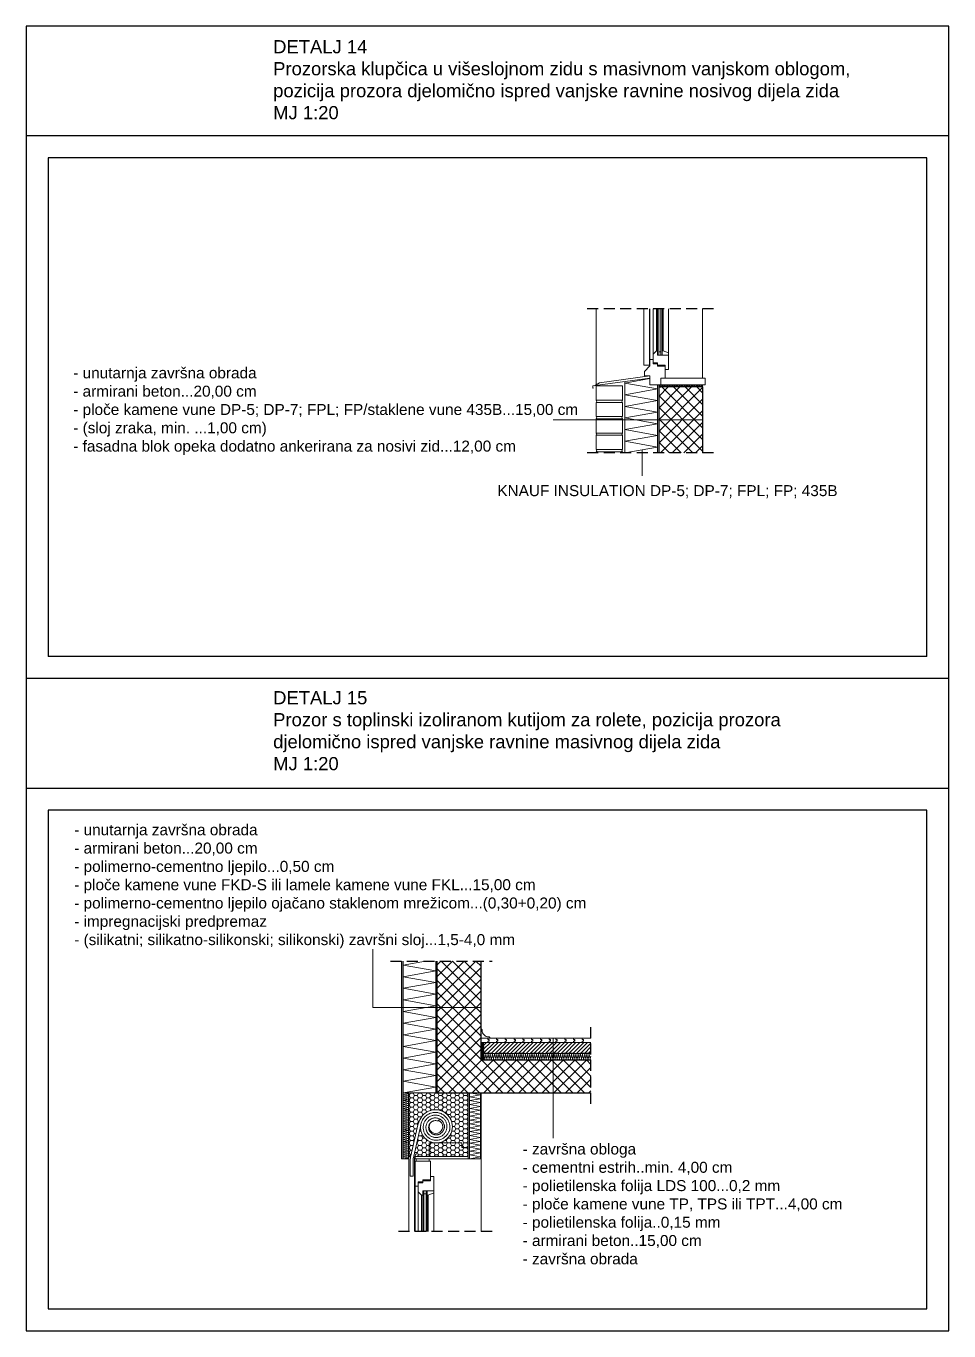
# Model space of a CAD drawing. Header units: inches. Extents: x 2845 to 78208, y 637 to 2211.
# Drawn here: x 5599.8 to 5809.8, y 637.2 to 934.2 of the extents above; entities that cross this region are included whole.
import ezdxf

# ---------------------------------------------------------------- set-up
doc = ezdxf.new("R2010")
doc.units = ezdxf.units.IN
doc.header["$MEASUREMENT"] = 0
doc.linetypes.add('DASHED', pattern=[0.75, 0.5, -0.25])
doc.layers.add('slojevi', color=150, linetype='Continuous')
doc.layers.add('t-Prozor', color=254, linetype='Continuous')
doc.styles.get("Standard").update_dxf_attribs({"font": 'arial.ttf'})
pattern_1 = [(0, (5600.04213, 879.1401), (0.9375, 0.5412659), [0.625, -1.25]), (120, (5600.04213, 879.1401), (-0.9375, 0.5412659), [0.625, -1.25]), (60, (5600.04213, 879.1401), (2e-16, 1.0825318), [-1.25, 0.625])]

msp = doc.modelspace()

# ---------------------------------------------------------------- hatches: boundary and pattern name
at = {"lineweight": 0}
h = msp.add_hatch(dxfattribs=at)
h.set_pattern_fill('HONEY', color=30, scale=1.5)
h.set_pattern_definition([(0, (2779.52118, 433.65218), (0.28125, 0.162379763), [0.1875, -0.375]), (120, (2779.52118, 433.65218), (-0.28125, 0.162379763), [0.1875, -0.375]), (60, (2779.52118, 433.65218), (6e-17, 0.324759526), [-0.375, 0.1875])])
h.paths.add_polyline_path([(5753.74, 852.54), (5744.24, 852.54), (5743.74, 852.54), (5743.74, 852.04), (5753.74, 852.04)])
h = msp.add_hatch(dxfattribs=at)
h.set_pattern_fill('ANSI37', color=256, scale=15)
h.set_pattern_definition([(45, (5648.3993, 979.9136), (-1.325825, 1.325825), []), (135, (5648.3993, 979.9136), (-1.325825, -1.325825), [])])
h.paths.add_polyline_path([(5753.74, 852.04), (5743.74, 852.04), (5743.74, 837.04), (5753.74, 837.04)])
h = msp.add_hatch(dxfattribs=at)
h.set_pattern_fill('ANSI37', color=256, scale=15)
h.set_pattern_definition([(45, (5600.0421, 879.14), (-1.325825, 1.325825), []), (135, (5600.0421, 879.14), (-1.325825, -1.325825), [])])
h.paths.add_polyline_path([(5703.3, 698.85), (5703.3, 721.35), (5693.3, 721.35), (5693.3, 691.35), (5728.3, 691.35), (5728.3, 698.85)])
h = msp.add_hatch(dxfattribs=at)
h.set_pattern_fill('ANSI31', color=256, scale=5)
h.set_pattern_definition([(45, (5509.72336, 667.9739), (-0.4419417, 0.4419417), [])])
h.paths.add_polyline_path([(5728.3, 700.35), (5728.3, 702.85), (5703.9, 702.85), (5703.9, 700.35)])
h = msp.add_hatch(dxfattribs=at)
h.set_pattern_fill('HONEY', color=256, scale=5)
h.set_pattern_definition(pattern_1)
h.paths.add_polyline_path([(5696.63, 682.62), (5696.55, 682.39), (5696.47, 682.17), (5696.36, 681.96), (5696.25, 681.76), (5696.12, 681.56), (5695.99, 681.37), (5695.84, 681.19), (5695.68, 681.02), (5695.51, 680.87), (5695.33, 680.72), (5695.14, 680.58), (5694.94, 680.46), (5694.74, 680.35), (5694.53, 680.25), (5694.32, 680.17), (5694.1, 680.1), (5693.88, 680.04), (5693.65, 680), (5693.42, 679.98), (5693.21, 679.96), (5698.9, 679.96), (5698.9, 678.96), (5700.4, 678.96), (5700.4, 691.35), (5686.9, 691.35), (5686.9, 676.85), (5687.28, 676.85, -0.008625), (5687.31, 677.02), (5688.74, 683.38), (5688.93, 684.09), (5689.13, 684.7), (5689.35, 685.21), (5689.58, 685.63), (5689.83, 685.98), (5690.07, 686.27), (5690.32, 686.51), (5690.58, 686.72), (5690.83, 686.89), (5691.08, 687.04), (5691.32, 687.17), (5691.57, 687.28), (5691.82, 687.36), (5692.06, 687.43), (5692.31, 687.48), (5692.55, 687.51), (5692.8, 687.52), (5693.05, 687.52), (5693.29, 687.5), (5693.54, 687.47), (5693.78, 687.42), (5694.02, 687.36), (5694.25, 687.28), (5694.48, 687.19), (5694.7, 687.09), (5694.91, 686.97), (5695.11, 686.84), (5695.31, 686.69), (5695.5, 686.54), (5695.67, 686.37), (5695.84, 686.19), (5695.99, 686.01), (5696.13, 685.81), (5696.26, 685.61), (5696.37, 685.39), (5696.48, 685.18), (5696.56, 684.95), (5696.64, 684.73), (5696.69, 684.49), (5696.74, 684.26), (5696.77, 684.02), (5696.78, 683.79), (5696.78, 683.55), (5696.76, 683.31), (5696.73, 683.08), (5696.69, 682.84)])
h = msp.add_hatch(dxfattribs=at)
h.set_pattern_fill('HONEY', color=256, scale=5)
h.set_pattern_definition(pattern_1)
h.paths.add_polyline_path([(5691.53, 679.96), (5692.98, 679.96), (5692.74, 679.98), (5692.52, 680.01), (5692.29, 680.05), (5692.07, 680.11), (5691.86, 680.18), (5691.65, 680.26), (5691.45, 680.36), (5691.25, 680.47), (5691.06, 680.59), (5690.88, 680.72), (5690.71, 680.87), (5690.55, 681.02), (5690.4, 681.18), (5690.26, 681.36), (5690.13, 681.54), (5690.01, 681.72), (5689.9, 681.92), (5689.81, 682.12), (5689.73, 682.32), (5689.66, 682.53), (5689.61, 682.75), (5689.57, 682.96), (5689.54, 683.18), (5689.53, 683.4), (5689.53, 683.61), (5689.55, 683.83), (5689.57, 684.03), (5687.98, 676.95, 0.004833), (5687.96, 676.85), (5688.31, 676.85), (5691.53, 676.85)])
h = msp.add_hatch(dxfattribs=at)
h.set_pattern_fill('HONEY', color=256, scale=5)
h.set_pattern_definition(pattern_1)
h.paths.add_polyline_path([(5693.21, 679.96), (5693.08, 679.96), (5692.98, 679.96), (5691.53, 679.96), (5691.53, 676.85), (5700.4, 676.85), (5700.4, 678.96), (5698.9, 678.96), (5698.9, 679.96)])

# ---------------------------------------------------------------- linework, layer by layer
for p, q in [((5599.77, 934.18), (5599.77, 637.18)), ((5809.77, 934.18), (5599.77, 934.18)), ((5809.77, 637.18), (5809.77, 934.18)), ((5809.77, 909.18), (5599.77, 909.18)), ((5604.77, 904.18), (5604.77, 790.68)), ((5804.77, 904.18), (5604.77, 904.18)), ((5804.77, 790.68), (5804.77, 904.18)), ((5753.74, 852.54), (5753.74, 852.54)), ((5753.74, 852.04), (5753.74, 852.54)), ((5804.77, 790.68), (5604.77, 790.68)), ((5809.77, 785.68), (5599.77, 785.68)), ((5809.77, 760.68), (5599.77, 760.68)), ((5804.77, 755.68), (5604.77, 755.68)), ((5604.77, 755.68), (5604.77, 642.18)), ((5804.77, 642.18), (5804.77, 755.68)), ((5703.3, 702.85), (5703.3, 703.85)), ((5703.9, 699.85), (5703.9, 702.85)), ((5604.77, 642.18), (5804.77, 642.18)), ((5599.77, 637.18), (5809.77, 637.18))]:
    msp.add_line(p, q)
at = {"linetype": 'DASHED', "ltscale": 5}
for p, q in [((5756.24, 869.84), (5726.99, 869.84)), ((5756.24, 837.04), (5726.99, 837.04)), ((5682.7, 721.35), (5705.8, 721.35)), ((5728.3, 688.85), (5728.3, 706.35)), ((5705.8, 659.84), (5684.4, 659.84))]:
    msp.add_line(p, q, dxfattribs=at)
at = {"lineweight": 0}
for p, q in [((5729.49, 852.54), (5729.49, 869.84)), ((5740.37, 857), (5740.37, 869.84)), ((5740.37, 857), (5740.37, 869.84)), ((5741.62, 857), (5741.62, 869.84)), ((5741.62, 857), (5741.62, 869.84)), ((5741.74, 858.29), (5741.74, 869.84)), ((5742.49, 858.29), (5742.49, 869.84)), ((5743.24, 860.29), (5743.24, 869.84)), ((5743.49, 860.29), (5743.49, 869.84)), ((5743.74, 860.04), (5743.74, 869.84)), ((5744.24, 860.04), (5744.24, 869.84)), ((5744.49, 860.29), (5744.49, 869.84)), ((5744.74, 860.29), (5744.74, 869.84)), ((5745.99, 856.04), (5745.99, 869.84)), ((5745.99, 856.04), (5745.99, 869.84)), ((5753.74, 854.04), (5753.74, 869.84)), ((5743.24, 860.29), (5742.49, 859.54)), ((5743.49, 860.29), (5743.24, 860.29)), ((5743.49, 859.29), (5743.49, 860.29)), ((5745.99, 859.29), (5743.49, 859.29)), ((5744.24, 860.04), (5743.74, 860.04)), ((5743.74, 859.29), (5743.74, 860.04)), ((5744.24, 859.29), (5744.24, 860.04)), ((5744.49, 860.29), (5744.74, 860.29)), ((5744.49, 859.29), (5744.49, 860.29)), ((5744.74, 860.29), (5745.99, 859.79)), ((5741.62, 857), (5740.37, 857)), ((5741.62, 857), (5740.37, 857)), ((5740.49, 855.54), (5741.74, 856.88)), ((5740.49, 855.54), (5741.74, 856.88)), ((5740.49, 855.54), (5740.49, 854.54)), ((5740.49, 855.54), (5740.49, 854.54)), ((5741.74, 856.88), (5741.74, 858.29)), ((5741.74, 858.29), (5742.49, 858.29)), ((5742.49, 858.29), (5742.49, 857.29)), ((5742.49, 857.54), (5743.49, 857.54)), ((5742.49, 857.29), (5743.49, 857.29)), ((5743.49, 857.54), (5743.49, 856.79)), ((5743.49, 857.54), (5743.49, 856.79)), ((5743.49, 857.04), (5745.24, 857.04)), ((5743.49, 857.04), (5745.24, 857.04)), ((5743.49, 856.79), (5745.24, 856.79)), ((5743.49, 856.79), (5745.24, 856.79)), ((5745.24, 854.04), (5745.24, 857.04)), ((5745.24, 854.04), (5745.24, 857.04)), ((5745.24, 856.04), (5745.99, 856.04)), ((5745.24, 856.04), (5745.99, 856.04)), ((5728.75, 852.27), (5741.74, 854.04)), ((5730.24, 852.98), (5729.11, 852.32)), ((5730.24, 852.98), (5741.74, 854.54)), ((5744.24, 852.54), (5741.74, 852.54)), ((5743.74, 852.04), (5743.74, 852.54)), ((5728.75, 852.27), (5728.75, 851.77)), ((5728.75, 851.77), (5728.85, 851.77)), ((5728.85, 851.77), (5728.85, 851.87)), ((5729.49, 852.29), (5729.49, 852.37)), ((5753.74, 844.54), (5719.75, 844.54)), ((5739.99, 837.71), (5739.99, 831.78)), ((5729.49, 837.29), (5735.49, 837.29)), ((5729.49, 837.29), (5729.49, 837.04)), ((5735.49, 837.29), (5735.49, 837.04)), ((5678.67, 710.78), (5678.67, 724.1)), ((5685.2, 721.35), (5685.2, 691.35)), ((5685.3, 721.35), (5685.3, 691.35)), ((5703.3, 710.78), (5678.67, 710.78)), ((5703.3, 703.85), (5718.82, 703.85)), ((5728.3, 702.85), (5703.3, 702.85)), ((5703.3, 702.85), (5728.3, 702.85)), ((5728.3, 702.85), (5704.3, 702.85)), ((5704.82, 703.85), (5704.82, 703.5)), ((5704.82, 703.5), (5705.12, 703.5)), ((5704.82, 703.15), (5704.82, 702.85)), ((5704.82, 703.15), (5705.12, 703.15)), ((5705.07, 703.15), (5705.07, 703.5)), ((5705.12, 703.15), (5705.12, 703.5)), ((5706.82, 703.85), (5706.82, 703.5)), ((5706.82, 703.5), (5707.12, 703.5)), ((5706.82, 703.15), (5707.12, 703.15)), ((5706.82, 703.15), (5706.82, 702.85)), ((5707.07, 703.15), (5707.07, 703.5)), ((5707.12, 703.15), (5707.12, 703.5)), ((5708.82, 703.85), (5708.82, 703.5)), ((5708.82, 703.5), (5709.12, 703.5)), ((5708.82, 703.15), (5709.12, 703.15)), ((5708.82, 703.15), (5708.82, 702.85)), ((5709.07, 703.15), (5709.07, 703.5)), ((5709.12, 703.15), (5709.12, 703.5)), ((5710.82, 703.85), (5710.82, 703.5)), ((5710.82, 703.5), (5711.12, 703.5)), ((5710.82, 703.15), (5710.82, 702.85)), ((5710.82, 703.15), (5711.12, 703.15)), ((5711.07, 703.15), (5711.07, 703.5)), ((5711.12, 703.15), (5711.12, 703.5)), ((5712.82, 703.85), (5712.82, 703.5)), ((5712.82, 703.5), (5713.12, 703.5)), ((5712.82, 703.15), (5713.12, 703.15)), ((5712.82, 703.15), (5712.82, 702.85)), ((5713.07, 703.15), (5713.07, 703.5)), ((5713.12, 703.15), (5713.12, 703.5)), ((5714.82, 703.85), (5714.82, 703.5)), ((5714.82, 703.5), (5715.12, 703.5)), ((5714.82, 703.15), (5714.82, 702.85)), ((5714.82, 703.15), (5715.12, 703.15)), ((5715.07, 703.15), (5715.07, 703.5)), ((5715.12, 703.15), (5715.12, 703.5)), ((5716.82, 703.85), (5716.82, 703.5)), ((5716.82, 703.5), (5717.12, 703.5)), ((5716.82, 703.15), (5716.82, 702.85)), ((5716.82, 703.15), (5717.12, 703.15)), ((5717.07, 703.15), (5717.07, 703.5)), ((5717.12, 703.15), (5717.12, 703.5)), ((5718.82, 703.85), (5718.82, 703.5)), ((5718.82, 703.85), (5728.3, 703.85)), ((5718.82, 703.5), (5719.12, 703.5)), ((5718.82, 703.15), (5719.12, 703.15)), ((5718.82, 703.15), (5718.82, 702.85)), ((5719.07, 703.15), (5719.07, 703.5)), ((5719.12, 703.15), (5719.12, 703.5)), ((5719.71, 703.85), (5719.71, 681.03)), ((5720.34, 703.85), (5720.34, 703.5)), ((5720.34, 703.5), (5720.64, 703.5)), ((5720.34, 703.15), (5720.34, 702.85)), ((5720.34, 703.15), (5720.64, 703.15)), ((5720.59, 703.15), (5720.59, 703.5)), ((5720.64, 703.15), (5720.64, 703.5)), ((5722.34, 703.85), (5722.34, 703.5)), ((5722.34, 703.5), (5722.64, 703.5)), ((5722.34, 703.15), (5722.64, 703.15)), ((5722.34, 703.15), (5722.34, 702.85)), ((5722.59, 703.15), (5722.59, 703.5)), ((5722.64, 703.15), (5722.64, 703.5)), ((5724.34, 703.85), (5724.34, 703.5)), ((5724.34, 703.5), (5724.64, 703.5)), ((5724.34, 703.15), (5724.64, 703.15)), ((5724.34, 703.15), (5724.34, 702.85)), ((5724.59, 703.15), (5724.59, 703.5)), ((5724.64, 703.15), (5724.64, 703.5)), ((5726.34, 703.85), (5726.34, 703.5)), ((5726.34, 703.5), (5726.64, 703.5)), ((5726.34, 703.15), (5726.34, 702.85)), ((5726.34, 703.15), (5726.64, 703.15)), ((5726.59, 703.15), (5726.59, 703.5)), ((5726.64, 703.15), (5726.64, 703.5)), ((5728.3, 700.35), (5703.9, 700.35)), ((5703.9, 700.35), (5703.9, 698.85)), ((5685.2, 691.35), (5685.2, 676.35)), ((5685.3, 691.35), (5685.3, 676.35)), ((5685.55, 691.35), (5693.3, 691.35)), ((5686.9, 691.35), (5686.9, 676.35)), ((5700.4, 691.35), (5700.4, 676.35)), ((5703.3, 691.35), (5703.3, 659.84)), ((5688.74, 683.38), (5687.31, 677.02)), ((5689.57, 684.03), (5687.98, 676.95)), ((5698.9, 679.96), (5691.53, 679.96)), ((5691.53, 679.96), (5691.53, 676.85)), ((5698.9, 679.96), (5698.9, 678.96)), ((5698.9, 678.96), (5700.4, 678.96)), ((5686.9, 676.35), (5685.2, 676.35)), ((5687.28, 676.85), (5686.9, 676.85)), ((5686.9, 659.84), (5686.9, 676.35)), ((5687.19, 675.93), (5687.19, 672.41)), ((5687.86, 675.85), (5687.86, 672.41)), ((5688.15, 659.84), (5688.15, 676.11)), ((5688.28, 675.85), (5688.28, 670.1)), ((5688.28, 675.85), (5691.78, 675.85)), ((5691.78, 675.85), (5691.78, 671.35)), ((5700.4, 676.35), (5703.3, 676.35)), ((5687.86, 672.41), (5687.19, 672.41)), ((5690.03, 670.85), (5690.03, 671.6)), ((5690.03, 671.6), (5691.78, 671.6)), ((5690.03, 671.35), (5691.78, 671.35)), ((5691.78, 672.35), (5692.53, 672.35)), ((5692.53, 672.35), (5692.53, 659.84)), ((5688.28, 670.1), (5689.03, 670.1)), ((5688.28, 670.1), (5688.28, 659.84)), ((5689.03, 670.1), (5689.03, 671.1)), ((5689.03, 671.1), (5690.03, 671.1)), ((5689.03, 670.85), (5690.03, 670.85)), ((5689.03, 670.1), (5689.03, 659.84)), ((5689.78, 668.1), (5689.03, 668.85)), ((5690.03, 669.1), (5690.03, 668.1)), ((5692.53, 669.1), (5690.03, 669.1)), ((5690.28, 669.1), (5690.28, 668.35)), ((5690.78, 668.35), (5690.28, 668.35)), ((5690.28, 668.35), (5690.28, 659.84)), ((5690.78, 669.1), (5690.78, 668.35)), ((5690.78, 668.35), (5690.78, 659.84)), ((5691.03, 669.1), (5691.03, 668.1)), ((5691.28, 668.1), (5692.53, 668.6)), ((5690.03, 668.1), (5689.78, 668.1)), ((5689.78, 668.1), (5689.78, 659.84)), ((5690.03, 668.1), (5690.03, 659.84)), ((5691.03, 668.1), (5691.28, 668.1)), ((5691.03, 668.1), (5691.03, 659.84)), ((5691.28, 668.1), (5691.28, 659.84))]:
    msp.add_line(p, q, dxfattribs=at)
at = {"color": 94, "lineweight": 15}
for p, q in [((5735.99, 852.91), (5741.74, 853.93)), ((5735.99, 853.29), (5735.99, 837.04)), ((5743.49, 851.59), (5735.99, 852.91)), ((5743.49, 852.54), (5743.49, 837.04)), ((5735.99, 850.27), (5743.49, 851.59)), ((5743.49, 848.95), (5735.99, 850.27)), ((5735.99, 847.62), (5743.49, 848.95)), ((5743.49, 846.3), (5735.99, 847.62)), ((5735.99, 844.98), (5743.49, 846.3)), ((5743.49, 843.66), (5735.99, 844.98)), ((5735.99, 842.33), (5743.49, 843.66)), ((5743.49, 841.01), (5735.99, 842.33)), ((5735.99, 839.69), (5743.49, 841.01)), ((5743.49, 838.37), (5735.99, 839.69)), ((5735.99, 837.04), (5743.49, 838.37)), ((5685.55, 720.45), (5690.69, 721.35)), ((5685.55, 721.35), (5685.55, 691.35)), ((5693.05, 719.13), (5685.55, 720.45)), ((5685.55, 717.8), (5693.05, 719.13)), ((5693.05, 691.35), (5693.05, 721.35)), ((5693.05, 716.48), (5685.55, 717.8)), ((5685.55, 715.16), (5693.05, 716.48)), ((5693.05, 713.84), (5685.55, 715.16)), ((5685.55, 712.51), (5693.05, 713.84)), ((5693.05, 711.19), (5685.55, 712.51)), ((5685.55, 709.87), (5693.05, 711.19)), ((5693.05, 708.55), (5685.55, 709.87)), ((5685.55, 707.22), (5693.05, 708.55)), ((5693.05, 705.9), (5685.55, 707.22)), ((5685.55, 704.58), (5693.05, 705.9)), ((5693.05, 703.26), (5685.55, 704.58)), ((5685.55, 701.93), (5693.05, 703.26)), ((5693.05, 700.61), (5685.55, 701.93)), ((5703.41, 702.71), (5703.8, 702.78)), ((5703.8, 702.62), (5703.41, 702.7)), ((5703.41, 702.54), (5703.8, 702.62)), ((5703.8, 702.46), (5703.41, 702.53)), ((5703.41, 702.37), (5703.8, 702.45)), ((5703.8, 702.29), (5703.41, 702.37)), ((5703.41, 702.21), (5703.8, 702.28)), ((5703.8, 702.12), (5703.41, 702.2)), ((5703.41, 702.04), (5703.8, 702.12)), ((5703.41, 702.04), (5703.8, 702.12)), ((5703.41, 702.04), (5703.8, 702.12)), ((5703.8, 701.96), (5703.41, 702.03)), ((5703.41, 701.87), (5703.8, 701.95)), ((5703.8, 701.79), (5703.41, 701.87)), ((5703.41, 701.71), (5703.8, 701.78)), ((5703.8, 701.62), (5703.41, 701.7)), ((5703.41, 701.54), (5703.8, 701.62)), ((5703.8, 701.46), (5703.41, 701.53)), ((5703.41, 701.37), (5703.8, 701.45)), ((5703.8, 701.29), (5703.41, 701.37)), ((5703.41, 701.21), (5703.8, 701.28)), ((5703.8, 701.12), (5703.41, 701.2)), ((5703.41, 701.04), (5703.8, 701.12)), ((5703.8, 700.96), (5703.41, 701.03)), ((5703.41, 700.87), (5703.8, 700.95)), ((5703.8, 702.79), (5703.47, 702.85)), ((5685.55, 699.29), (5693.05, 700.61)), ((5693.05, 697.97), (5685.55, 699.29)), ((5685.55, 696.64), (5693.05, 697.97)), ((5703.8, 700.79), (5703.41, 700.87)), ((5703.41, 700.71), (5703.8, 700.78)), ((5703.8, 700.62), (5703.41, 700.7)), ((5703.41, 700.54), (5703.8, 700.62)), ((5703.8, 700.46), (5703.41, 700.53)), ((5703.41, 700.37), (5703.8, 700.45)), ((5703.41, 700.37), (5703.8, 700.45)), ((5703.8, 700.29), (5703.41, 700.37)), ((5703.41, 700.21), (5703.8, 700.28)), ((5703.8, 700.12), (5703.41, 700.2)), ((5703.41, 700.04), (5703.8, 700.12)), ((5703.8, 699.96), (5703.41, 700.03)), ((5703.41, 699.87), (5703.8, 699.95)), ((5703.8, 699.79), (5703.41, 699.87)), ((5703.41, 699.71), (5703.8, 699.78)), ((5703.8, 699.62), (5703.41, 699.7)), ((5703.41, 699.54), (5703.8, 699.62)), ((5703.8, 699.46), (5703.41, 699.53)), ((5703.41, 699.37), (5703.8, 699.45)), ((5703.8, 699.29), (5703.41, 699.37)), ((5703.41, 699.21), (5703.8, 699.28)), ((5703.8, 699.12), (5703.41, 699.2)), ((5703.41, 699.04), (5703.8, 699.12)), ((5703.8, 698.96), (5703.41, 699.03)), ((5703.41, 698.87), (5703.8, 698.95)), ((5703.91, 700.04), (5704.14, 699.17)), ((5704.39, 700.04), (5704.16, 699.17)), ((5704.64, 699.17), (5704.41, 700.04)), ((5704.89, 700.04), (5704.66, 699.17)), ((5705.14, 699.17), (5704.91, 700.04)), ((5705.39, 700.04), (5705.16, 699.17)), ((5705.64, 699.17), (5705.41, 700.04)), ((5705.89, 700.04), (5705.66, 699.17)), ((5706.14, 699.17), (5705.91, 700.04)), ((5706.39, 700.04), (5706.16, 699.17)), ((5706.64, 699.17), (5706.41, 700.04)), ((5706.89, 700.04), (5706.66, 699.17)), ((5707.14, 699.17), (5706.91, 700.04)), ((5707.39, 700.04), (5707.16, 699.17)), ((5707.64, 699.17), (5707.41, 700.04)), ((5707.89, 700.04), (5707.66, 699.17)), ((5708.14, 699.17), (5707.91, 700.04)), ((5708.39, 700.04), (5708.16, 699.17)), ((5708.64, 699.17), (5708.41, 700.04)), ((5708.89, 700.04), (5708.66, 699.17)), ((5709.14, 699.17), (5708.91, 700.04)), ((5709.39, 700.04), (5709.16, 699.17)), ((5709.64, 699.17), (5709.41, 700.04)), ((5709.89, 700.04), (5709.66, 699.17)), ((5710.14, 699.17), (5709.91, 700.04)), ((5710.39, 700.04), (5710.16, 699.17)), ((5710.64, 699.17), (5710.41, 700.04)), ((5710.89, 700.04), (5710.66, 699.17)), ((5711.14, 699.17), (5710.91, 700.04)), ((5711.39, 700.04), (5711.16, 699.17)), ((5711.64, 699.17), (5711.41, 700.04)), ((5711.89, 700.04), (5711.66, 699.17)), ((5712.14, 699.17), (5711.91, 700.04)), ((5712.39, 700.04), (5712.16, 699.17)), ((5712.64, 699.17), (5712.41, 700.04)), ((5712.89, 700.04), (5712.66, 699.17)), ((5713.14, 699.17), (5712.91, 700.04)), ((5713.39, 700.04), (5713.16, 699.17)), ((5713.64, 699.17), (5713.41, 700.04)), ((5713.89, 700.04), (5713.66, 699.17)), ((5714.14, 699.17), (5713.91, 700.04)), ((5714.39, 700.04), (5714.16, 699.17)), ((5714.64, 699.17), (5714.41, 700.04)), ((5714.89, 700.04), (5714.66, 699.17)), ((5715.14, 699.17), (5714.91, 700.04)), ((5715.39, 700.04), (5715.16, 699.17)), ((5715.64, 699.17), (5715.41, 700.04)), ((5715.89, 700.04), (5715.66, 699.17)), ((5716.14, 699.17), (5715.91, 700.04)), ((5716.39, 700.04), (5716.16, 699.17)), ((5716.64, 699.17), (5716.41, 700.04)), ((5716.89, 700.04), (5716.66, 699.17)), ((5717.14, 699.17), (5716.91, 700.04)), ((5717.39, 700.04), (5717.16, 699.17)), ((5717.64, 699.17), (5717.41, 700.04)), ((5717.89, 700.04), (5717.66, 699.17)), ((5718.14, 699.17), (5717.91, 700.04)), ((5718.39, 700.04), (5718.16, 699.17)), ((5718.64, 699.17), (5718.41, 700.04)), ((5718.89, 700.04), (5718.66, 699.17)), ((5719.14, 699.17), (5718.91, 700.04)), ((5719.39, 700.04), (5719.16, 699.17)), ((5719.64, 699.17), (5719.41, 700.04)), ((5720.14, 699.17), (5719.91, 700.04)), ((5720.39, 700.04), (5720.16, 699.17)), ((5720.64, 699.17), (5720.41, 700.04)), ((5720.89, 700.04), (5720.66, 699.17)), ((5721.14, 699.17), (5720.91, 700.04)), ((5721.39, 700.04), (5721.16, 699.17)), ((5721.64, 699.17), (5721.41, 700.04)), ((5721.89, 700.04), (5721.66, 699.17)), ((5722.14, 699.17), (5721.91, 700.04)), ((5722.39, 700.04), (5722.16, 699.17)), ((5722.64, 699.17), (5722.41, 700.04)), ((5722.89, 700.04), (5722.66, 699.17)), ((5723.14, 699.17), (5722.91, 700.04)), ((5723.39, 700.04), (5723.16, 699.17)), ((5723.64, 699.17), (5723.41, 700.04)), ((5723.89, 700.04), (5723.66, 699.17)), ((5724.14, 699.17), (5723.91, 700.04)), ((5724.39, 700.04), (5724.16, 699.17)), ((5724.64, 699.17), (5724.41, 700.04)), ((5724.89, 700.04), (5724.66, 699.17)), ((5725.14, 699.17), (5724.91, 700.04)), ((5725.39, 700.04), (5725.16, 699.17)), ((5725.64, 699.17), (5725.41, 700.04)), ((5725.89, 700.04), (5725.66, 699.17)), ((5726.14, 699.17), (5725.91, 700.04)), ((5726.39, 700.04), (5726.16, 699.17)), ((5726.64, 699.17), (5726.41, 700.04)), ((5726.89, 700.04), (5726.66, 699.17)), ((5727.14, 699.17), (5726.91, 700.04)), ((5727.39, 700.04), (5727.16, 699.17)), ((5727.64, 699.17), (5727.41, 700.04)), ((5727.89, 700.04), (5727.66, 699.17)), ((5728.14, 699.17), (5727.91, 700.04)), ((5728.3, 699.7), (5728.16, 699.17)), ((5693.05, 695.32), (5685.55, 696.64)), ((5685.55, 694), (5693.05, 695.32)), ((5693.05, 692.68), (5685.55, 694)), ((5685.55, 691.35), (5693.05, 692.68)), ((5685.55, 691.35), (5685.55, 676.35)), ((5685.55, 691.35), (5686.8, 691.13)), ((5686.8, 691.13), (5685.55, 690.91)), ((5685.55, 690.91), (5686.8, 690.69)), ((5686.8, 690.69), (5685.55, 690.47)), ((5685.55, 690.47), (5686.8, 690.25)), ((5686.8, 690.25), (5685.55, 690.03)), ((5685.55, 690.03), (5686.8, 689.81)), ((5686.8, 689.81), (5685.55, 689.59)), ((5685.55, 689.59), (5686.8, 689.37)), ((5686.8, 689.37), (5685.55, 689.15)), ((5685.55, 689.15), (5686.8, 688.93)), ((5686.8, 691.35), (5686.8, 676.35)), ((5700.7, 691.35), (5700.7, 676.35)), ((5700.7, 691.35), (5703.2, 690.91)), ((5703.2, 690.91), (5700.7, 690.47)), ((5700.7, 690.47), (5703.2, 690.03)), ((5703.2, 690.03), (5700.7, 689.59)), ((5700.7, 689.59), (5703.2, 689.15)), ((5703.2, 689.15), (5700.7, 688.71)), ((5703.2, 691.35), (5703.2, 676.35)), ((5686.8, 688.93), (5685.55, 688.71)), ((5685.55, 688.71), (5686.8, 688.49)), ((5686.8, 688.49), (5685.55, 688.27)), ((5685.55, 688.27), (5686.8, 688.05)), ((5686.8, 688.05), (5685.55, 687.83)), ((5685.55, 687.83), (5686.8, 687.61)), ((5686.8, 687.61), (5685.55, 687.39)), ((5685.55, 687.39), (5686.8, 687.17)), ((5686.8, 687.17), (5685.55, 686.95)), ((5685.55, 686.95), (5686.8, 686.73)), ((5686.8, 686.73), (5685.55, 686.51)), ((5685.55, 686.51), (5686.8, 686.28)), ((5686.8, 686.28), (5685.55, 686.06)), ((5700.7, 688.71), (5703.2, 688.27)), ((5703.2, 688.27), (5700.7, 687.83)), ((5700.7, 687.83), (5703.2, 687.39)), ((5703.2, 687.39), (5700.7, 686.95)), ((5700.7, 686.95), (5703.2, 686.51)), ((5703.2, 686.51), (5700.7, 686.06)), ((5685.55, 686.06), (5686.8, 685.84)), ((5686.8, 685.84), (5685.55, 685.62)), ((5685.55, 685.62), (5686.8, 685.4)), ((5686.8, 685.4), (5685.55, 685.18)), ((5685.55, 685.18), (5686.8, 684.96)), ((5686.8, 684.96), (5685.55, 684.74)), ((5685.55, 684.74), (5686.8, 684.52)), ((5686.8, 684.52), (5685.55, 684.3)), ((5685.55, 684.3), (5686.8, 684.08)), ((5686.8, 684.08), (5685.55, 683.86)), ((5685.55, 683.86), (5686.8, 683.64)), ((5686.8, 683.64), (5685.55, 683.42)), ((5685.55, 683.42), (5686.8, 683.2)), ((5686.8, 683.2), (5685.55, 682.98)), ((5700.7, 686.06), (5703.2, 685.62)), ((5703.2, 685.62), (5700.7, 685.18)), ((5700.7, 685.18), (5703.2, 684.74)), ((5703.2, 684.74), (5700.7, 684.3)), ((5700.7, 684.3), (5703.2, 683.86)), ((5703.2, 683.86), (5700.7, 683.42)), ((5700.7, 683.42), (5703.2, 682.98)), ((5685.55, 682.98), (5686.8, 682.76)), ((5686.8, 682.76), (5685.55, 682.54)), ((5685.55, 682.54), (5686.8, 682.32)), ((5686.8, 682.32), (5685.55, 682.1)), ((5685.55, 682.1), (5686.8, 681.88)), ((5686.8, 681.88), (5685.55, 681.66)), ((5685.55, 681.66), (5686.8, 681.44)), ((5686.8, 681.44), (5685.55, 681.22)), ((5685.55, 681.22), (5686.8, 680.99)), ((5686.8, 680.99), (5685.55, 680.77)), ((5685.55, 680.77), (5686.8, 680.55)), ((5686.8, 680.55), (5685.55, 680.33)), ((5685.55, 680.33), (5686.8, 680.11)), ((5703.2, 682.98), (5700.7, 682.54)), ((5700.7, 682.54), (5703.2, 682.1)), ((5703.2, 682.1), (5700.7, 681.66)), ((5700.7, 681.66), (5703.2, 681.22)), ((5703.2, 681.22), (5700.7, 680.77)), ((5700.7, 680.77), (5703.2, 680.33)), ((5703.2, 680.33), (5700.7, 679.89)), ((5686.8, 680.11), (5685.55, 679.89)), ((5685.55, 679.89), (5686.8, 679.67)), ((5686.8, 679.67), (5685.55, 679.45)), ((5685.55, 679.45), (5686.8, 679.23)), ((5686.8, 679.23), (5685.55, 679.01)), ((5685.55, 679.01), (5686.8, 678.79)), ((5686.8, 678.79), (5685.55, 678.57)), ((5685.55, 678.57), (5686.8, 678.35)), ((5686.8, 678.35), (5685.55, 678.13)), ((5685.55, 678.13), (5686.8, 677.91)), ((5686.8, 677.91), (5685.55, 677.69)), ((5685.55, 677.69), (5686.8, 677.47)), ((5686.8, 677.47), (5685.55, 677.25)), ((5685.55, 677.25), (5686.8, 677.03)), ((5700.7, 679.89), (5703.2, 679.45)), ((5703.2, 679.45), (5700.7, 679.01)), ((5700.7, 679.01), (5703.2, 678.57)), ((5703.2, 678.57), (5700.7, 678.13)), ((5700.7, 678.13), (5703.2, 677.69)), ((5703.2, 677.69), (5700.7, 677.25)), ((5700.7, 677.25), (5703.2, 676.81)), ((5686.8, 677.03), (5685.55, 676.81)), ((5685.55, 676.81), (5686.8, 676.59)), ((5686.8, 676.59), (5685.55, 676.37)), ((5685.55, 676.37), (5685.62, 676.35)), ((5703.2, 676.81), (5700.7, 676.37))]:
    msp.add_line(p, q, dxfattribs=at)
at = {"lineweight": 30}
for p, q in [((5743.74, 852.04), (5743.74, 837.04)), ((5753.74, 852.04), (5743.74, 852.04)), ((5753.74, 852.04), (5753.74, 837.04)), ((5693.3, 691.35), (5693.3, 721.35)), ((5703.3, 698.85), (5703.3, 721.35)), ((5703.3, 698.85), (5728.3, 698.85)), ((5693.3, 691.35), (5728.3, 691.35))]:
    msp.add_line(p, q, dxfattribs=at)
at = {"color": 94}
msp.add_line((5719.89, 700.04), (5719.66, 699.17), dxfattribs=at)
at = {"lineweight": 0}
for points in [[(5744.24, 852.54), (5754.33, 852.54), (5754.33, 854.04), (5744.24, 854.04)], [(5688.31, 676.85), (5688.31, 676.35), (5700.4, 676.35), (5700.4, 676.85)], [(5688.53, 675.85), (5691.53, 675.85), (5691.53, 676.35), (5688.53, 676.35)]]:
    msp.add_lwpolyline(points, close=True, dxfattribs=at)
for points in [[(5729.49, 852.29), (5729.49, 849.04), (5735.49, 849.04), (5735.49, 852.29), (5729.49, 852.29)], [(5729.49, 848.54), (5729.49, 845.29), (5735.49, 845.29), (5735.49, 848.54), (5729.49, 848.54)], [(5729.49, 844.79), (5729.49, 841.54), (5735.49, 841.54), (5735.49, 844.79), (5729.49, 844.79)], [(5729.49, 841.04), (5729.49, 837.79), (5735.49, 837.79), (5735.49, 841.04), (5729.49, 841.04)], [(5693.55, 684.98), (5693.28, 685.02), (5693.05, 685.04), (5692.85, 685.04), (5692.67, 685.02), (5692.52, 684.99), (5692.38, 684.95), (5692.26, 684.9), (5692.15, 684.84), (5692.05, 684.78), (5691.96, 684.71), (5691.88, 684.64), (5691.8, 684.57), (5691.73, 684.5), (5691.67, 684.42), (5691.62, 684.33), (5691.57, 684.25), (5691.52, 684.16), (5691.48, 684.07), (5691.45, 683.97), (5691.42, 683.88), (5691.4, 683.78), (5691.39, 683.68), (5691.38, 683.57), (5691.38, 683.47), (5691.38, 683.37), (5691.39, 683.27), (5691.41, 683.17), (5691.43, 683.06), (5691.46, 682.96), (5691.5, 682.87), (5691.54, 682.77), (5691.59, 682.68), (5691.65, 682.59), (5691.71, 682.5), (5691.77, 682.42), (5691.84, 682.34), (5691.92, 682.26), (5692, 682.19), (5692.09, 682.13), (5692.18, 682.07), (5692.27, 682.01), (5692.37, 681.96), (5692.47, 681.92), (5692.58, 681.89), (5692.68, 681.86), (5692.79, 681.83), (5692.9, 681.82), (5693.01, 681.81), (5693.12, 681.81), (5693.24, 681.81), (5693.35, 681.83), (5693.46, 681.84), (5693.57, 681.87), (5693.68, 681.9), (5693.79, 681.94), (5693.89, 681.99), (5693.99, 682.05), (5694.09, 682.11), (5694.19, 682.17), (5694.28, 682.24), (5694.36, 682.32), (5694.44, 682.41), (5694.52, 682.5), (5694.59, 682.59), (5694.66, 682.69), (5694.71, 682.79), (5694.77, 682.89), (5694.81, 683), (5694.86, 683.1), (5694.89, 683.2), (5694.92, 683.3), (5694.95, 683.39), (5694.96, 683.48), (5694.98, 683.56), (5694.98, 683.64), (5694.99, 683.72), (5694.98, 683.79), (5694.97, 683.87), (5694.96, 683.95), (5694.93, 684.04), (5694.91, 684.14), (5694.87, 684.24), (5694.83, 684.34), (5694.79, 684.45), (5694.73, 684.55), (5694.67, 684.66), (5694.61, 684.77), (5694.54, 684.87), (5694.46, 684.97), (5694.37, 685.06), (5694.28, 685.15), (5694.18, 685.23), (5694.08, 685.31), (5693.98, 685.37), (5693.86, 685.44), (5693.75, 685.49), (5693.63, 685.54), (5693.51, 685.58), (5693.38, 685.62), (5693.25, 685.64), (5693.12, 685.66), (5692.99, 685.67), (5692.86, 685.67), (5692.73, 685.67), (5692.6, 685.65), (5692.47, 685.63), (5692.34, 685.6), (5692.21, 685.56), (5692.09, 685.51), (5691.97, 685.45), (5691.85, 685.39), (5691.73, 685.32), (5691.62, 685.24), (5691.52, 685.16), (5691.42, 685.06), (5691.32, 684.97), (5691.24, 684.86), (5691.15, 684.75), (5691.08, 684.64), (5691.01, 684.52), (5690.95, 684.39), (5690.9, 684.26), (5690.86, 684.13), (5690.82, 684), (5690.79, 683.86), (5690.77, 683.72), (5690.76, 683.58), (5690.76, 683.44), (5690.77, 683.3), (5690.78, 683.16), (5690.81, 683.02), (5690.84, 682.88), (5690.89, 682.75), (5690.94, 682.61), (5691, 682.48), (5691.07, 682.35), (5691.14, 682.23), (5691.23, 682.11), (5691.32, 682), (5691.42, 681.89), (5691.52, 681.79), (5691.63, 681.7), (5691.75, 681.61), (5691.87, 681.53), (5692, 681.46), (5692.14, 681.4), (5692.27, 681.34), (5692.41, 681.29), (5692.56, 681.25), (5692.7, 681.23), (5692.85, 681.2), (5693, 681.19), (5693.15, 681.19), (5693.3, 681.2), (5693.45, 681.22), (5693.6, 681.25), (5693.75, 681.28), (5693.9, 681.33), (5694.04, 681.38), (5694.18, 681.45), (5694.31, 681.52), (5694.44, 681.6), (5694.57, 681.69), (5694.69, 681.79), (5694.8, 681.89), (5694.91, 682.01), (5695.01, 682.13), (5695.1, 682.25), (5695.19, 682.38), (5695.27, 682.52), (5695.33, 682.66), (5695.39, 682.81), (5695.44, 682.96), (5695.48, 683.11), (5695.52, 683.27), (5695.54, 683.43), (5695.55, 683.59), (5695.55, 683.75), (5695.54, 683.91), (5695.52, 684.07), (5695.49, 684.22), (5695.45, 684.38), (5695.4, 684.54), (5695.35, 684.69), (5695.28, 684.84), (5695.2, 684.98), (5695.11, 685.12), (5695.02, 685.25), (5694.91, 685.38), (5694.8, 685.5), (5694.68, 685.61), (5694.56, 685.72), (5694.42, 685.82), (5694.28, 685.91), (5694.14, 685.99), (5693.99, 686.06), (5693.83, 686.12), (5693.67, 686.18), (5693.51, 686.22), (5693.34, 686.25), (5693.18, 686.28), (5693.01, 686.29), (5692.84, 686.29), (5692.67, 686.28), (5692.5, 686.26), (5692.33, 686.23), (5692.16, 686.19), (5692, 686.13), (5691.84, 686.07), (5691.68, 686), (5691.53, 685.92), (5691.38, 685.83), (5691.24, 685.72), (5691.11, 685.61), (5690.98, 685.5), (5690.86, 685.37), (5690.75, 685.23), (5690.64, 685.09), (5690.55, 684.95), (5690.46, 684.79), (5690.38, 684.63), (5690.32, 684.47), (5690.26, 684.3), (5690.22, 684.13), (5690.18, 683.95), (5690.16, 683.77), (5690.15, 683.6), (5690.15, 683.42), (5690.16, 683.24), (5690.18, 683.06), (5690.21, 682.88), (5690.25, 682.7), (5690.31, 682.53), (5690.38, 682.36), (5690.45, 682.2), (5690.54, 682.04), (5690.64, 681.88), (5690.74, 681.73), (5690.86, 681.59), (5690.98, 681.46), (5691.12, 681.33), (5691.26, 681.21), (5691.41, 681.1), (5691.57, 681), (5691.73, 680.91), (5691.9, 680.83), (5692.07, 680.76), (5692.25, 680.7), (5692.43, 680.65), (5692.61, 680.62), (5692.8, 680.59), (5692.99, 680.58), (5693.18, 680.58), (5693.37, 680.59), (5693.56, 680.61), (5693.74, 680.65), (5693.93, 680.69), (5694.11, 680.75), (5694.29, 680.82), (5694.46, 680.9), (5694.63, 680.99), (5694.79, 681.09), (5694.95, 681.21), (5695.1, 681.33), (5695.24, 681.46), (5695.38, 681.6), (5695.5, 681.74), (5695.62, 681.89), (5695.72, 682.04), (5695.82, 682.19), (5695.9, 682.33), (5695.98, 682.47), (5696.04, 682.59), (5696.09, 682.72), (5696.14, 682.84), (5696.17, 682.96), (5696.19, 683.08), (5696.21, 683.21), (5696.21, 683.35), (5696.21, 683.49), (5696.21, 683.65), (5696.19, 683.82), (5696.17, 684), (5696.14, 684.18), (5696.1, 684.37), (5696.04, 684.56), (5695.98, 684.75), (5695.91, 684.93), (5695.83, 685.12), (5695.73, 685.29), (5695.62, 685.47), (5695.5, 685.63), (5695.37, 685.79), (5695.24, 685.94), (5695.09, 686.08), (5694.93, 686.21), (5694.77, 686.33), (5694.59, 686.44), (5694.41, 686.54), (5694.23, 686.63), (5694.04, 686.71), (5693.84, 686.77), (5693.64, 686.82), (5693.44, 686.86), (5693.23, 686.89), (5693.02, 686.9), (5692.82, 686.9), (5692.61, 686.89), (5692.4, 686.87), (5692.19, 686.83), (5691.99, 686.78), (5691.79, 686.71), (5691.59, 686.64), (5691.4, 686.55), (5691.22, 686.45), (5691.04, 686.33), (5690.86, 686.21), (5690.7, 686.08), (5690.54, 685.93), (5690.4, 685.78), (5690.26, 685.61), (5690.13, 685.44), (5690.02, 685.26), (5689.91, 685.07), (5689.82, 684.88), (5689.74, 684.68), (5689.67, 684.47), (5689.62, 684.26), (5689.57, 684.05), (5689.55, 683.83), (5689.53, 683.61), (5689.53, 683.4), (5689.54, 683.18), (5689.57, 682.96), (5689.61, 682.75), (5689.66, 682.53), (5689.73, 682.32), (5689.81, 682.12), (5689.9, 681.92), (5690.01, 681.72), (5690.13, 681.54), (5690.26, 681.36), (5690.4, 681.18), (5690.55, 681.02), (5690.71, 680.87), (5690.88, 680.72), (5691.06, 680.59), (5691.25, 680.47), (5691.45, 680.36), (5691.65, 680.26), (5691.86, 680.18), (5692.07, 680.11), (5692.29, 680.05), (5692.52, 680.01), (5692.74, 679.98), (5692.97, 679.96), (5693.2, 679.96), (5693.42, 679.98), (5693.65, 680), (5693.88, 680.04), (5694.1, 680.1), (5694.32, 680.17), (5694.53, 680.25), (5694.74, 680.35), (5694.94, 680.46), (5695.14, 680.58), (5695.33, 680.72), (5695.51, 680.87), (5695.68, 681.02), (5695.84, 681.19), (5695.99, 681.37), (5696.12, 681.56), (5696.25, 681.76), (5696.36, 681.96), (5696.47, 682.17), (5696.55, 682.39), (5696.63, 682.62), (5696.69, 682.84), (5696.73, 683.08), (5696.76, 683.31), (5696.78, 683.55), (5696.78, 683.79), (5696.77, 684.02), (5696.74, 684.26), (5696.69, 684.49), (5696.64, 684.73), (5696.56, 684.95), (5696.48, 685.18), (5696.37, 685.39), (5696.26, 685.61), (5696.13, 685.81), (5695.99, 686.01), (5695.84, 686.19), (5695.67, 686.37), (5695.5, 686.54), (5695.31, 686.69), (5695.11, 686.84), (5694.91, 686.97), (5694.7, 687.09), (5694.48, 687.19), (5694.25, 687.28), (5694.02, 687.36), (5693.78, 687.42), (5693.54, 687.47), (5693.29, 687.5), (5693.05, 687.52), (5692.8, 687.52), (5692.55, 687.51), (5692.31, 687.48), (5692.06, 687.43), (5691.82, 687.36), (5691.57, 687.28), (5691.32, 687.17), (5691.08, 687.04), (5690.83, 686.89), (5690.58, 686.72), (5690.32, 686.51), (5690.07, 686.27), (5689.83, 685.98), (5689.58, 685.63), (5689.35, 685.21), (5689.13, 684.7), (5688.93, 684.09), (5688.74, 683.38)]]:
    msp.add_lwpolyline(points, dxfattribs=at)
msp.add_lwpolyline([(5703.3, 705.85, -0.414214), (5703.55, 705.6, 0.414214), (5705.05, 704.1, -0.414214), (5705.3, 703.85), (5703.3, 703.85)], format="xyb", close=True, dxfattribs=at)
at = {"linetype": 'DASHED', "lineweight": 30, "ltscale": 5}
msp.add_lwpolyline([(5728.3, 700.35), (5703.9, 700.35), (5703.9, 702.85)], dxfattribs=at)
at = {"lineweight": 0}
for centre, radius, start, end in [((5729.36, 848.79), 0.285, 298.7903, 61.2097), ((5735.63, 848.79), 0.285, 118.7903, 241.2097), ((5729.36, 845.04), 0.285, 298.7903, 61.2097), ((5735.63, 845.04), 0.285, 118.7903, 241.2097), ((5729.36, 841.29), 0.285, 298.7903, 61.2097), ((5735.63, 841.29), 0.285, 118.7903, 241.2097), ((5729.36, 837.54), 0.285, 298.7903, 61.2097), ((5735.63, 837.54), 0.285, 118.7903, 241.2097), ((5693.04, 683.66), 1.55, 145.8314, 67.6899), ((5690.65, 676.11), 2.5, 144.0363, 180), ((5692.19, 675.93), 5, 167.3545, 180), ((5692.86, 675.85), 5, 167.3545, 180)]:
    msp.add_arc(centre, radius, start, end, dxfattribs=at)
at = {"color": 94, "lineweight": 15}
for centre, radius, start, end in [((5703.38, 702.79), 0.0833, 126.8699, 284.9809), ((5703.38, 702.62), 0.0833, 75.0191, 284.9809), ((5703.38, 702.45), 0.0833, 75.0191, 284.9809), ((5703.38, 702.29), 0.0833, 75.0191, 284.9809), ((5703.38, 702.12), 0.0833, 75.0191, 284.9809), ((5703.38, 701.95), 0.0833, 75.0191, 284.9809), ((5703.38, 701.79), 0.0833, 75.0191, 284.9809), ((5703.38, 701.62), 0.0833, 75.0191, 284.9809), ((5703.38, 701.45), 0.0833, 75.0191, 284.9809), ((5703.38, 701.29), 0.0833, 75.0191, 284.9809), ((5703.38, 701.12), 0.0833, 75.0191, 284.9809), ((5703.38, 700.95), 0.0833, 75.0191, 284.9809), ((5703.82, 702.87), 0.0833, 255.0191, 348.463), ((5703.82, 702.7), 0.0833, 255.0191, 104.9809), ((5703.82, 702.54), 0.0833, 255.0191, 104.9809), ((5703.82, 702.37), 0.0833, 255.0191, 104.9809), ((5703.82, 702.2), 0.0833, 255.0191, 104.9809), ((5703.82, 702.04), 0.0833, 255.0191, 104.9809), ((5703.82, 701.87), 0.0833, 255.0191, 104.9809), ((5703.82, 701.7), 0.0833, 255.0191, 104.9809), ((5703.82, 701.54), 0.0833, 255.0191, 104.9809), ((5703.82, 701.37), 0.0833, 255.0191, 104.9809), ((5703.82, 701.2), 0.0833, 255.0191, 104.9809), ((5703.82, 701.04), 0.0833, 255.0191, 104.9809), ((5703.82, 700.87), 0.0833, 255.0191, 104.9809), ((5703.38, 700.79), 0.0833, 75.0191, 284.9809), ((5703.38, 700.62), 0.0833, 75.0191, 284.9809), ((5703.38, 700.45), 0.0833, 75.0191, 284.9809), ((5703.38, 700.29), 0.0833, 75.0191, 284.9809), ((5703.38, 700.12), 0.0833, 75.0191, 284.9809), ((5703.38, 699.95), 0.0833, 75.0191, 284.9809), ((5703.38, 699.79), 0.0833, 75.0191, 284.9809), ((5703.38, 699.62), 0.0833, 75.0191, 284.9809), ((5703.38, 699.45), 0.0833, 75.0191, 284.9809), ((5703.38, 699.29), 0.0833, 75.0191, 284.9809), ((5703.38, 699.12), 0.0833, 75.0191, 284.9809), ((5703.38, 698.95), 0.0833, 75.0191, 284.9809), ((5703.82, 700.7), 0.0833, 255.0191, 104.9809), ((5703.82, 700.54), 0.0833, 255.0191, 104.9809), ((5703.82, 700.37), 0.0833, 255.0191, 104.9809), ((5703.82, 700.2), 0.0833, 255.0191, 104.9809), ((5703.82, 700.04), 0.0833, 255.0191, 104.9809), ((5703.82, 699.87), 0.0833, 255.0191, 104.9809), ((5703.82, 699.7), 0.0833, 255.0191, 104.9809), ((5703.82, 699.54), 0.0833, 255.0191, 104.9809), ((5703.82, 699.37), 0.0833, 255.0191, 104.9809), ((5703.82, 699.2), 0.0833, 255.0191, 104.9809), ((5703.82, 699.04), 0.0833, 255.0191, 104.9809), ((5703.82, 698.87), 0.0833, 348.463, 104.9809), ((5704.15, 700.1), 0.25, 345.0191, 194.9809), ((5703.9, 699.1), 0.25, 270, 14.9809), ((5704.4, 699.1), 0.25, 165.0191, 14.9809), ((5704.65, 700.1), 0.25, 345.0191, 194.9809), ((5704.9, 699.1), 0.25, 165.0191, 14.9809), ((5705.15, 700.1), 0.25, 345.0191, 194.9809), ((5705.4, 699.1), 0.25, 165.0191, 14.9809), ((5705.65, 700.1), 0.25, 345.0191, 194.9809), ((5705.9, 699.1), 0.25, 165.0191, 14.9809), ((5706.15, 700.1), 0.25, 345.0191, 194.9809), ((5706.4, 699.1), 0.25, 165.0191, 14.9809), ((5706.65, 700.1), 0.25, 345.0191, 194.9809), ((5706.9, 699.1), 0.25, 165.0191, 14.9809), ((5707.15, 700.1), 0.25, 345.0191, 194.9809), ((5707.4, 699.1), 0.25, 165.0191, 14.9809), ((5707.65, 700.1), 0.25, 345.0191, 194.9809), ((5707.9, 699.1), 0.25, 165.0191, 14.9809), ((5708.15, 700.1), 0.25, 345.0191, 194.9809), ((5708.4, 699.1), 0.25, 165.0191, 14.9809), ((5708.65, 700.1), 0.25, 345.0191, 194.9809), ((5708.9, 699.1), 0.25, 165.0191, 14.9809), ((5709.15, 700.1), 0.25, 345.0191, 194.9809), ((5709.4, 699.1), 0.25, 165.0191, 14.9809), ((5709.65, 700.1), 0.25, 345.0191, 194.9809), ((5709.9, 699.1), 0.25, 165.0191, 14.9809), ((5710.15, 700.1), 0.25, 345.0191, 194.9809), ((5710.4, 699.1), 0.25, 165.0191, 14.9809), ((5710.65, 700.1), 0.25, 345.0191, 194.9809), ((5710.9, 699.1), 0.25, 165.0191, 14.9809), ((5711.15, 700.1), 0.25, 345.0191, 194.9809), ((5711.4, 699.1), 0.25, 165.0191, 14.9809), ((5711.65, 700.1), 0.25, 345.0191, 194.9809), ((5711.9, 699.1), 0.25, 165.0191, 14.9809), ((5712.15, 700.1), 0.25, 345.0191, 194.9809), ((5712.4, 699.1), 0.25, 165.0191, 14.9809), ((5712.65, 700.1), 0.25, 345.0191, 194.9809), ((5712.9, 699.1), 0.25, 165.0191, 14.9809), ((5713.15, 700.1), 0.25, 345.0191, 194.9809), ((5713.4, 699.1), 0.25, 165.0191, 14.9809), ((5713.65, 700.1), 0.25, 345.0191, 194.9809), ((5713.9, 699.1), 0.25, 165.0191, 14.9809), ((5714.15, 700.1), 0.25, 345.0191, 194.9809), ((5714.4, 699.1), 0.25, 165.0191, 14.9809), ((5714.65, 700.1), 0.25, 345.0191, 194.9809), ((5714.9, 699.1), 0.25, 165.0191, 14.9809), ((5715.15, 700.1), 0.25, 345.0191, 194.9809), ((5715.4, 699.1), 0.25, 165.0191, 14.9809), ((5715.65, 700.1), 0.25, 345.0191, 194.9809), ((5715.9, 699.1), 0.25, 165.0191, 14.9809), ((5716.15, 700.1), 0.25, 345.0191, 194.9809), ((5716.4, 699.1), 0.25, 165.0191, 14.9809), ((5716.65, 700.1), 0.25, 345.0191, 194.9809), ((5716.9, 699.1), 0.25, 165.0191, 14.9809), ((5717.15, 700.1), 0.25, 345.0191, 194.9809), ((5717.4, 699.1), 0.25, 165.0191, 14.9809), ((5717.65, 700.1), 0.25, 345.0191, 194.9809), ((5717.9, 699.1), 0.25, 165.0191, 14.9809), ((5718.15, 700.1), 0.25, 345.0191, 194.9809), ((5718.4, 699.1), 0.25, 165.0191, 14.9809), ((5718.65, 700.1), 0.25, 345.0191, 194.9809), ((5718.9, 699.1), 0.25, 165.0191, 14.9809), ((5719.15, 700.1), 0.25, 345.0191, 194.9809), ((5719.4, 699.1), 0.25, 165.0191, 14.9809), ((5719.65, 700.1), 0.25, 345.0191, 194.9809), ((5719.9, 699.1), 0.25, 165.0191, 14.9809), ((5720.15, 700.1), 0.25, 345.0191, 194.9809), ((5720.4, 699.1), 0.25, 165.0191, 14.9809), ((5720.65, 700.1), 0.25, 345.0191, 194.9809), ((5720.9, 699.1), 0.25, 165.0191, 14.9809), ((5721.15, 700.1), 0.25, 345.0191, 194.9809), ((5721.4, 699.1), 0.25, 165.0191, 14.9809), ((5721.65, 700.1), 0.25, 345.0191, 194.9809), ((5721.9, 699.1), 0.25, 165.0191, 14.9809), ((5722.15, 700.1), 0.25, 345.0191, 194.9809), ((5722.4, 699.1), 0.25, 165.0191, 14.9809), ((5722.65, 700.1), 0.25, 345.0191, 194.9809), ((5722.9, 699.1), 0.25, 165.0191, 14.9809), ((5723.15, 700.1), 0.25, 345.0191, 194.9809), ((5723.4, 699.1), 0.25, 165.0191, 14.9809), ((5723.65, 700.1), 0.25, 345.0191, 194.9809), ((5723.9, 699.1), 0.25, 165.0191, 14.9809), ((5724.15, 700.1), 0.25, 345.0191, 194.9809), ((5724.4, 699.1), 0.25, 165.0191, 14.9809), ((5724.65, 700.1), 0.25, 345.0191, 194.9809), ((5724.9, 699.1), 0.25, 165.0191, 14.9809), ((5725.15, 700.1), 0.25, 345.0191, 194.9809), ((5725.4, 699.1), 0.25, 165.0191, 14.9809), ((5725.65, 700.1), 0.25, 345.0191, 194.9809), ((5725.9, 699.1), 0.25, 165.0191, 14.9809), ((5726.15, 700.1), 0.25, 345.0191, 194.9809), ((5726.4, 699.1), 0.25, 165.0191, 14.9809), ((5726.65, 700.1), 0.25, 345.0191, 194.9809), ((5726.9, 699.1), 0.25, 165.0191, 14.9809), ((5727.15, 700.1), 0.25, 345.0191, 194.9809), ((5727.4, 699.1), 0.25, 165.0191, 14.9809), ((5727.65, 700.1), 0.25, 345.0191, 194.9809), ((5727.9, 699.1), 0.25, 165.0191, 14.9809), ((5728.15, 700.1), 0.25, 53.1301, 194.9809), ((5728.4, 699.1), 0.25, 165.0191, 246.4218)]:
    msp.add_arc(centre, radius, start, end, dxfattribs=at)
for p in [(5703.9, 699.85), (5703.9, 699.35)]:
    msp.add_point(p)
at = {"layer": 't-Prozor', "lineweight": 0}
for p, q in [((5740.49, 854.54), (5741.74, 854.54)), ((5740.74, 854.54), (5741.74, 854.54)), ((5741.74, 852.54), (5741.74, 854.54)), ((5741.74, 852.54), (5741.74, 854.54)), ((5693.55, 684.98), (5693.89, 685.45))]:
    msp.add_line(p, q, dxfattribs=at)
at = {"layer": 't-Prozor'}
msp.add_line((5743.74, 852.04), (5744.24, 852.04), dxfattribs=at)
msp.add_line((5743.74, 852.04), (5744.24, 852.04), dxfattribs=at)

# ---------------------------------------------------------------- texts
at = {"attachment_point": 1}
for s, width, insert, char_height in [('{\\fArial|b0|i0|c238|p34;\\H1.2x;DETALJ 14\\PProzorska klupčica u višeslojnom zidu s masivnom vanjskom oblogom, pozicija prozora djelomično ispred vanjske ravnine nosivog dijela zida\\PMJ 1:20}', 132.8579, (5656, 930.99), 2.5), ('{\\fArial|b0|i0|c238|p34;DETALJ 15\\PProzor s toplinski izoliranom kutijom za rolete, pozicija prozora djelomično ispred vanjske ravnine masivnog dijela zida\\PMJ 1:20}', 118.3222, (5656, 782.81), 3)]:
    msp.add_mtext_dynamic_manual_height_columns(s, width=width, gutter_width=1, heights=[0], dxfattribs=dict(at, insert=insert, char_height=char_height))
at = {"layer": 'slojevi', "char_height": 2.5, "attachment_point": 1}
for s, insert, width in [('{\\C7;- unutarnja \\fArial|b0|i0|c238|p34;završna obrada\\fArial|b0|i0|c0|p34;\\P- \\fArial|b0|i0|c238|p34;armirani beton...\\fArial|b0|i0|c0|p34;20,00 cm\\P\\C94;- ploče kamene vune DP-5; DP-7; FPL; FP/\\C46;staklene vune 435B\\C94;...15,00 cm}\\P{\\C7;- (sloj zraka,\\fArial|b0|i0|c238|p34; \\fArial|b0|i0|c0|p34;min. \\fArial|b0|i0|c238|p34;...\\fArial|b0|i0|c0|p34;1,00 cm)\\P- fasadna blok opeka dodatno ankerirana za nosivi zid...12,00 cm}', (5610.5, 856.5), 132.1535), ('{\\C94;KNAUF INSULATION DP-5; DP-7; FPL; FP; 435B}', (5707.02, 829.69), 89.8337), ('{\\C7;- unutarnja završna obrada\\P- armirani beton\\fArial|b0|i0|c238|p34;...\\fArial|b0|i0|c0|p34;20,00 cm\\P- polimerno-cementno ljepilo\\fArial|b0|i0|c238|p34;...\\fArial|b0|i0|c0|p34;0,50 cm\\P\\C94;- ploče kamene vune FKD-S ili lamele kamene vune FKL\\fArial|b0|i0|c238|p34;...\\fArial|b0|i0|c0|p34;1\\fArial|b0|i0|c238|p34;5\\fArial|b0|i0|c0|p34;,00 cm\\P\\C7;- polimerno-cementno ljepilo ojačano staklenom mrežicom...(0,30+0,20) cm\\P- impregnacijski predpremaz\\P- (silikatni; silikatno-silikonski; silikonski) završni sloj..\\fArial|b0|i0|c238|p34;.\\fArial|b0|i0|c0|p34;1,5-4,0 mm}', (5610.72, 752.5), 132.1535), ('{\\C7;- završna obloga\\P- cementni estrih..min. 4,00 cm\\P- polietilenska folija LDS 100...0,2 mm}\\P{\\C94;- ploče kamene vune TP, TPS ili TPT...4,00 cm\\P\\C7;- polietilenska folija..0,15 mm\\P- armirani beton..15,00 cm\\P- završna obrada}', (5712.77, 679.84), 84.3172)]:
    msp.add_mtext(s, dxfattribs=dict(at, insert=insert, width=width))

doc.saveas('drawing.dxf')
